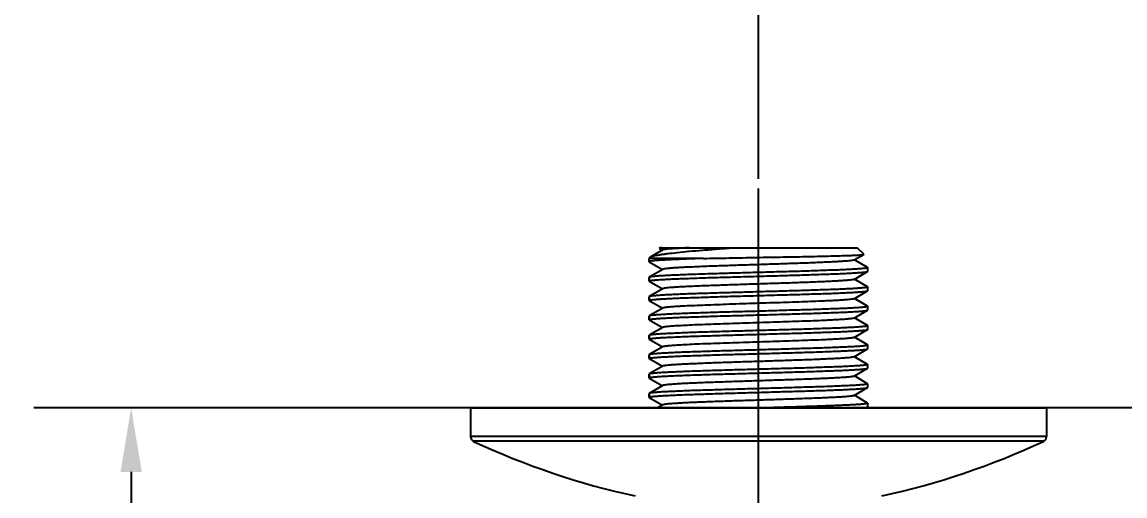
# Model space of a CAD drawing. Header units: millimetres. Extents: x -244938 to -244097, y -22577 to -21982.
# Drawn here: x -244859.7 to -244756.3, y -22228.3 to -22183.9 of the extents above; entities that cross this region are included whole.
import ezdxf

# ---------------------------------------------------------------- set-up
doc = ezdxf.new("R2010")
doc.units = ezdxf.units.MM
doc.layers.add('벽', color=2, linetype='Continuous')
doc.styles.get("Standard").update_dxf_attribs({"font": 'arial.ttf'})
doc.dimstyles.new('겸용-샤워욕조용1', dxfattribs={"dimscale": 0.6, "dimtxt": 10, "dimasz": 10, "dimexe": 1.5, "dimexo": 1.5, "dimgap": 1, "dimtad": 0, "dimtih": 1, "dimtoh": 1, "dimdec": 1, "dimdsep": 46, "dimtxsty": 'Standard', "dimcen": 2.5, "dimclrd": 5, "dimclre": 5, "dimclrt": 5, "dimadec": 1, "dimazin": 2, "dimtfac": 1, "dimtdec": 1, "dimtmove": 0, "dimatfit": 3, "dimfxl": 1.25, "dimarcsym": 0})

# ---------------------------------------------------------------- blocks, each defined once
blk = doc.blocks.new('*D18')
at = {"color": 5, "lineweight": -2, "transparency": 16777216}
for p, q in [((-244790.64, -22198.54), (-244790.64, -22166.95)), ((-244639.79, -22198.54), (-244639.79, -22166.95)), ((-244784.64, -22167.85), (-244731.59, -22167.85)), ((-244645.79, -22167.85), (-244698.84, -22167.85))]:
    blk.add_line(p, q, dxfattribs=at)
at = {"color": 5, "transparency": 16777216}
for points in [[(-244784.64, -22166.85), (-244784.64, -22168.85), (-244790.64, -22167.85)], [(-244645.79, -22166.85), (-244645.79, -22168.85), (-244639.79, -22167.85)]]:
    blk.add_solid(points, dxfattribs=at)
at = {"layer": 'Defpoints', "color": 0, "transparency": 16777216}
for p in [(-244639.79, -22167.85), (-244790.64, -22199.44), (-244639.79, -22199.44)]:
    blk.add_point(p, dxfattribs=at)
at = {"color": 5, "transparency": 16777216, "insert": (-244715.22, -22167.85), "char_height": 6, "attachment_point": 5}
blk.add_mtext('150~200', dxfattribs=at)
blk = doc.blocks.new('*D20')
at = {"color": 5, "lineweight": -2, "transparency": 16777216}
for p, q in [((-244818.54, -22220.01), (-244850.36, -22220.01)), ((-244849.46, -22226.01), (-244849.46, -22328.19)), ((-244849.46, -22437.71), (-244849.46, -22335.52)), ((-244715.69, -22443.71), (-244850.36, -22443.71))]:
    blk.add_line(p, q, dxfattribs=at)
at = {"color": 5, "transparency": 16777216}
for points in [[(-244850.46, -22226.01), (-244848.46, -22226.01), (-244849.46, -22220.01)], [(-244850.46, -22437.71), (-244848.46, -22437.71), (-244849.46, -22443.71)]]:
    blk.add_solid(points, dxfattribs=at)
at = {"layer": 'Defpoints', "color": 0, "transparency": 16777216}
for p in [(-244849.46, -22220.01), (-244817.64, -22220.01), (-244714.79, -22443.71)]:
    blk.add_point(p, dxfattribs=at)
at = {"color": 5, "transparency": 16777216, "insert": (-244849.46, -22331.86), "char_height": 6, "attachment_point": 5}
blk.add_mtext('223.7', dxfattribs=at)

msp = doc.modelspace()

# ---------------------------------------------------------------- linework, layer by layer
at = {"color": 1}
msp.add_line((-244790.64, -22279.27), (-244790.64, -22199.44), dxfattribs=at)
at = {"color": 7, "linetype": 'Continuous'}
for p, q in [((-244799.61, -22205.21), (-244800.74, -22205.87)), ((-244799.89, -22205.01), (-244799.94, -22205.05)), ((-244799.94, -22205.05), (-244799.93, -22205.06)), ((-244799.93, -22205.06), (-244799.64, -22205.23)), ((-244799.89, -22205.01), (-244781.39, -22205.01)), ((-244780.78, -22205.62), (-244781.39, -22205.01)), ((-244800.79, -22205.9), (-244800.89, -22206.01)), ((-244800.89, -22206.31), (-244800.89, -22206.01)), ((-244795.79, -22206.01), (-244800.89, -22206.01)), ((-244800.89, -22206.31), (-244800.88, -22206.32)), ((-244800.88, -22206.32), (-244799.64, -22207.04)), ((-244800.79, -22205.9), (-244800.74, -22205.87)), ((-244781.68, -22206.15), (-244780.78, -22205.63)), ((-244780.41, -22206.86), (-244781.65, -22206.14)), ((-244780.78, -22205.63), (-244780.78, -22205.62)), ((-244799.61, -22207.03), (-244800.88, -22207.76)), ((-244781.68, -22207.97), (-244780.41, -22207.23)), ((-244780.41, -22206.86), (-244780.39, -22206.87)), ((-244780.41, -22207.23), (-244780.39, -22207.22)), ((-244780.39, -22207.22), (-244780.39, -22206.87)), ((-244780.39, -22206.87), (-244780.39, -22206.87)), ((-244800.88, -22207.76), (-244800.89, -22207.78)), ((-244800.89, -22208.12), (-244800.89, -22207.78)), ((-244800.89, -22207.78), (-244800.89, -22208.12)), ((-244800.88, -22208.14), (-244800.89, -22208.12)), ((-244800.89, -22208.12), (-244800.89, -22208.12)), ((-244800.88, -22208.14), (-244799.64, -22208.86)), ((-244780.41, -22208.67), (-244781.65, -22207.95)), ((-244800.88, -22209.58), (-244800.89, -22209.59)), ((-244800.89, -22209.94), (-244800.89, -22209.59)), ((-244800.89, -22209.59), (-244800.89, -22209.94)), ((-244799.61, -22208.84), (-244800.88, -22209.58)), ((-244781.68, -22209.78), (-244780.41, -22209.04)), ((-244780.41, -22208.67), (-244780.39, -22208.68)), ((-244780.41, -22209.04), (-244780.39, -22209.03)), ((-244780.39, -22209.03), (-244780.39, -22208.68)), ((-244780.39, -22208.68), (-244780.39, -22208.69)), ((-244800.89, -22209.94), (-244800.89, -22209.93)), ((-244800.88, -22209.95), (-244800.89, -22209.94)), ((-244800.88, -22209.95), (-244799.64, -22210.67)), ((-244799.61, -22210.65), (-244800.88, -22211.39)), ((-244780.41, -22210.48), (-244781.65, -22209.76)), ((-244780.41, -22210.48), (-244780.39, -22210.5)), ((-244780.39, -22210.84), (-244780.39, -22210.5)), ((-244780.39, -22210.5), (-244780.39, -22210.5)), ((-244800.88, -22211.39), (-244800.89, -22211.4)), ((-244800.89, -22211.75), (-244800.89, -22211.4)), ((-244800.89, -22211.4), (-244800.89, -22211.75)), ((-244800.88, -22211.76), (-244800.89, -22211.75)), ((-244800.89, -22211.75), (-244800.89, -22211.75)), ((-244800.88, -22211.76), (-244799.64, -22212.48)), ((-244781.68, -22211.59), (-244780.41, -22210.86)), ((-244780.41, -22212.3), (-244781.65, -22211.58)), ((-244780.41, -22210.86), (-244780.39, -22210.84)), ((-244799.61, -22212.47), (-244800.88, -22213.2)), ((-244781.68, -22213.41), (-244780.41, -22212.67)), ((-244780.41, -22212.3), (-244780.39, -22212.31)), ((-244780.41, -22212.67), (-244780.39, -22212.66)), ((-244780.39, -22212.66), (-244780.39, -22212.31)), ((-244780.39, -22212.31), (-244780.39, -22212.31)), ((-244800.88, -22213.2), (-244800.89, -22213.22)), ((-244800.89, -22213.56), (-244800.89, -22213.22)), ((-244800.89, -22213.22), (-244800.89, -22213.56)), ((-244800.88, -22213.58), (-244800.89, -22213.56)), ((-244800.89, -22213.56), (-244800.89, -22213.56)), ((-244800.88, -22213.58), (-244799.64, -22214.3)), ((-244780.41, -22214.11), (-244781.65, -22213.39)), ((-244799.61, -22214.28), (-244800.88, -22215.02)), ((-244781.68, -22215.22), (-244780.41, -22214.49)), ((-244780.41, -22214.11), (-244780.39, -22214.13)), ((-244780.41, -22214.49), (-244780.39, -22214.47)), ((-244780.39, -22214.47), (-244780.39, -22214.13)), ((-244780.39, -22214.13), (-244780.39, -22214.13)), ((-244800.88, -22215.02), (-244800.89, -22215.03)), ((-244800.89, -22215.38), (-244800.89, -22215.03)), ((-244800.89, -22215.03), (-244800.89, -22215.38)), ((-244800.88, -22215.39), (-244800.89, -22215.38)), ((-244800.89, -22215.38), (-244800.89, -22215.38)), ((-244800.88, -22215.39), (-244799.64, -22216.11)), ((-244780.41, -22215.93), (-244781.65, -22215.21)), ((-244800.88, -22216.83), (-244800.89, -22216.85)), ((-244800.89, -22217.19), (-244800.89, -22216.85)), ((-244800.89, -22216.85), (-244800.89, -22217.19)), ((-244799.61, -22216.1), (-244800.88, -22216.83)), ((-244781.68, -22217.04), (-244780.41, -22216.3)), ((-244780.41, -22215.93), (-244780.39, -22215.94)), ((-244780.41, -22216.3), (-244780.39, -22216.29)), ((-244780.39, -22216.29), (-244780.39, -22215.94)), ((-244780.39, -22215.94), (-244780.39, -22215.94)), ((-244800.88, -22217.21), (-244800.89, -22217.19)), ((-244800.89, -22217.19), (-244800.89, -22217.19)), ((-244800.88, -22217.21), (-244799.64, -22217.93)), ((-244799.61, -22217.91), (-244800.88, -22218.65)), ((-244780.41, -22217.74), (-244781.65, -22217.02)), ((-244780.41, -22217.74), (-244780.39, -22217.75)), ((-244780.39, -22218.1), (-244780.39, -22217.75)), ((-244780.39, -22217.75), (-244780.39, -22217.76)), ((-244800.88, -22218.65), (-244800.89, -22218.66)), ((-244800.89, -22219.01), (-244800.89, -22218.66)), ((-244800.89, -22218.66), (-244800.89, -22219.01)), ((-244800.89, -22219.01), (-244800.89, -22219)), ((-244800.88, -22219.02), (-244800.89, -22219.01)), ((-244781.68, -22218.85), (-244780.41, -22218.11)), ((-244780.41, -22219.55), (-244781.65, -22218.83)), ((-244780.41, -22218.11), (-244780.39, -22218.1)), ((-244817.64, -22220.01), (-244817.64, -22222.69)), ((-244817.64, -22220.01), (-244817.64, -22222.69)), ((-244817.64, -22220.01), (-244763.64, -22220.01)), ((-244800.88, -22219.02), (-244799.64, -22219.74)), ((-244799.61, -22219.72), (-244800.1, -22220.01)), ((-244780.54, -22220.01), (-244780.41, -22219.93)), ((-244780.41, -22219.55), (-244780.39, -22219.57)), ((-244780.41, -22219.93), (-244780.39, -22219.91)), ((-244780.39, -22219.91), (-244780.39, -22219.57)), ((-244780.39, -22219.57), (-244780.39, -22219.57)), ((-244763.64, -22220.01), (-244763.64, -22222.69)), ((-244763.64, -22220.01), (-244763.64, -22222.69)), ((-244763.64, -22222.69), (-244817.64, -22222.69)), ((-244763.93, -22223.14), (-244817.36, -22223.14))]:
    msp.add_line(p, q, dxfattribs=at)
for centre, radius, start, end in [((-244817.14, -22222.69), 0.5, 180, 244.9417), ((-244787.03, -22158.28), 71.6, 244.9417, 257.7627), ((-244787.03, -22158.28), 71.6, 244.9417, 257.7627), ((-244794.26, -22158.28), 71.6, 282.2373, 295.0583), ((-244794.26, -22158.28), 71.6, 282.2373, 295.0583), ((-244764.14, -22222.69), 0.5, 295.0583, 0)]:
    msp.add_arc(centre, radius, start, end, dxfattribs=at)
for points, knots in [([(-244800.74, -22205.87), (-244800.7, -22205.85), (-244800.61, -22205.81), (-244800.43, -22205.76), (-244800.2, -22205.71), (-244799.91, -22205.66), (-244799.57, -22205.6), (-244799.02, -22205.53), (-244798.21, -22205.44), (-244797.11, -22205.33), (-244795.85, -22205.22), (-244794.48, -22205.12), (-244793.53, -22205.04), (-244793.04, -22205.01)], [0, 0, 0, 0, 0.016562, 0.04005, 0.070572, 0.108073, 0.152421, 0.203409, 0.324246, 0.467967, 0.631241, 0.810097, 1, 1, 1, 1]), ([(-244799.66, -22205.01), (-244799.7, -22205.01), (-244799.76, -22205.02), (-244799.84, -22205.02), (-244799.88, -22205.03), (-244799.91, -22205.04), (-244799.92, -22205.04), (-244799.93, -22205.05), (-244799.94, -22205.05)], [0, 0, 0, 0, 0.403647, 0.704709, 0.816606, 0.902765, 0.963479, 1, 1, 1, 1]), ([(-244797.11, -22205.01), (-244797.28, -22205.02), (-244797.62, -22205.03), (-244798.09, -22205.06), (-244798.5, -22205.08), (-244798.85, -22205.11), (-244799.14, -22205.13), (-244799.33, -22205.15), (-244799.46, -22205.17), (-244799.52, -22205.18), (-244799.57, -22205.2), (-244799.6, -22205.21), (-244799.61, -22205.21)], [0, 0, 0, 0, 0.21025, 0.39871, 0.563649, 0.703842, 0.818243, 0.906015, 0.939714, 0.96658, 0.986632, 1, 1, 1, 1]), ([(-244795.79, -22206.01), (-244796.16, -22206.02), (-244796.86, -22206.04), (-244797.86, -22206.08), (-244798.62, -22206.11), (-244799.16, -22206.14), (-244799.51, -22206.16), (-244799.83, -22206.18), (-244800.1, -22206.19), (-244800.34, -22206.21), (-244800.53, -22206.23), (-244800.68, -22206.25), (-244800.79, -22206.27), (-244800.86, -22206.28), (-244800.89, -22206.3), (-244800.89, -22206.31), (-244800.89, -22206.31)], [0, 0, 0, 0, 0.216872, 0.413019, 0.584998, 0.661026, 0.729967, 0.791522, 0.845446, 0.891503, 0.929518, 0.959344, 0.980888, 0.994185, 0.997875, 1, 1, 1, 1]), ([(-244781.68, -22206.15), (-244781.69, -22206.16), (-244781.72, -22206.17), (-244781.77, -22206.18), (-244781.85, -22206.19), (-244781.98, -22206.21), (-244782.2, -22206.24), (-244782.52, -22206.26), (-244782.92, -22206.29), (-244783.38, -22206.32), (-244783.9, -22206.34), (-244784.49, -22206.37), (-244785.13, -22206.4), (-244786.08, -22206.44), (-244787.36, -22206.48), (-244788.97, -22206.54), (-244790.64, -22206.59), (-244792.31, -22206.64), (-244793.92, -22206.7), (-244795.2, -22206.74), (-244796.15, -22206.78), (-244796.8, -22206.81), (-244797.38, -22206.83), (-244797.91, -22206.86), (-244798.37, -22206.89), (-244798.76, -22206.91), (-244799.08, -22206.94), (-244799.3, -22206.96), (-244799.44, -22206.98), (-244799.52, -22207), (-244799.57, -22207.01), (-244799.6, -22207.02), (-244799.61, -22207.03)], [0, 0, 0, 0, 0.002023, 0.005107, 0.009275, 0.014527, 0.028249, 0.046177, 0.068154, 0.093991, 0.123458, 0.156292, 0.192202, 0.230865, 0.315051, 0.405844, 0.5, 0.594156, 0.684949, 0.769135, 0.807798, 0.843708, 0.876542, 0.90601, 0.931845, 0.953824, 0.97175, 0.985473, 0.990724, 0.994892, 0.997977, 1, 1, 1, 1]), ([(-244795.79, -22206.01), (-244794.99, -22205.99), (-244793.35, -22205.96), (-244791.28, -22205.92), (-244789.58, -22205.89), (-244788.33, -22205.87), (-244787.11, -22205.85), (-244785.95, -22205.82), (-244784.88, -22205.8), (-244783.9, -22205.78), (-244783.03, -22205.75), (-244782.39, -22205.73), (-244781.94, -22205.72), (-244781.66, -22205.7), (-244781.41, -22205.69), (-244781.21, -22205.68), (-244781.04, -22205.67), (-244780.93, -22205.66), (-244780.86, -22205.65), (-244780.83, -22205.65), (-244780.8, -22205.64), (-244780.79, -22205.64), (-244780.78, -22205.63)], [0, 0, 0, 0, 0.158672, 0.328226, 0.413743, 0.497918, 0.579388, 0.656825, 0.72896, 0.794598, 0.852642, 0.902115, 0.923371, 0.942181, 0.958464, 0.972151, 0.983181, 0.991513, 0.994655, 0.997113, 0.99889, 1, 1, 1, 1]), ([(-244800.89, -22208.12), (-244800.89, -22208.12), (-244800.89, -22208.11), (-244800.87, -22208.1), (-244800.83, -22208.09), (-244800.77, -22208.08), (-244800.68, -22208.06), (-244800.57, -22208.05), (-244800.44, -22208.04), (-244800.28, -22208.02), (-244800.03, -22208), (-244799.66, -22207.98), (-244799.16, -22207.95), (-244798.57, -22207.92), (-244797.92, -22207.9), (-244797.19, -22207.87), (-244796.4, -22207.84), (-244795.57, -22207.81), (-244794.36, -22207.78), (-244792.79, -22207.73), (-244790.85, -22207.68), (-244788.91, -22207.62), (-244787.03, -22207.57), (-244785.54, -22207.52), (-244784.42, -22207.48), (-244783.67, -22207.45), (-244782.99, -22207.43), (-244782.37, -22207.4), (-244781.83, -22207.37), (-244781.37, -22207.34), (-244781.05, -22207.32), (-244780.83, -22207.3), (-244780.7, -22207.29), (-244780.59, -22207.27), (-244780.51, -22207.26), (-244780.45, -22207.25), (-244780.42, -22207.24), (-244780.41, -22207.23)], [0, 0, 0, 0, 0.000415, 0.001043, 0.003085, 0.006238, 0.01052, 0.015927, 0.02245, 0.030078, 0.038795, 0.05941, 0.084113, 0.112673, 0.14483, 0.180285, 0.21871, 0.259748, 0.303018, 0.394635, 0.490173, 0.58609, 0.678832, 0.764968, 0.804549, 0.84131, 0.874907, 0.905032, 0.931404, 0.953782, 0.971963, 0.979427, 0.985784, 0.991023, 0.995135, 0.99812, 1, 1, 1, 1]), ([(-244780.39, -22206.87), (-244780.39, -22206.87), (-244780.4, -22206.88), (-244780.42, -22206.89), (-244780.46, -22206.9), (-244780.52, -22206.92), (-244780.61, -22206.93), (-244780.72, -22206.94), (-244780.85, -22206.96), (-244781.01, -22206.97), (-244781.26, -22206.99), (-244781.63, -22207.01), (-244782.13, -22207.04), (-244782.72, -22207.07), (-244783.37, -22207.1), (-244784.1, -22207.12), (-244784.88, -22207.15), (-244785.72, -22207.18), (-244786.93, -22207.22), (-244788.5, -22207.26), (-244790.44, -22207.32), (-244792.38, -22207.37), (-244794.26, -22207.43), (-244795.75, -22207.47), (-244796.86, -22207.51), (-244797.61, -22207.54), (-244798.3, -22207.57), (-244798.92, -22207.59), (-244799.46, -22207.62), (-244799.91, -22207.65), (-244800.24, -22207.67), (-244800.46, -22207.69), (-244800.59, -22207.71), (-244800.7, -22207.72), (-244800.78, -22207.73), (-244800.84, -22207.75), (-244800.87, -22207.76), (-244800.88, -22207.76)], [0, 0, 0, 0, 0.000415, 0.001043, 0.003085, 0.006238, 0.01052, 0.015927, 0.02245, 0.030078, 0.038795, 0.05941, 0.084113, 0.112673, 0.14483, 0.180285, 0.21871, 0.259748, 0.303018, 0.394635, 0.490173, 0.58609, 0.678832, 0.764968, 0.804549, 0.84131, 0.874907, 0.905032, 0.931404, 0.953782, 0.971963, 0.979427, 0.985784, 0.991023, 0.995135, 0.99812, 1, 1, 1, 1]), ([(-244781.68, -22207.97), (-244781.69, -22207.97), (-244781.72, -22207.98), (-244781.77, -22207.99), (-244781.85, -22208.01), (-244781.98, -22208.03), (-244782.2, -22208.05), (-244782.52, -22208.08), (-244782.92, -22208.1), (-244783.38, -22208.13), (-244783.9, -22208.16), (-244784.49, -22208.19), (-244785.13, -22208.21), (-244786.08, -22208.25), (-244787.36, -22208.3), (-244788.97, -22208.35), (-244790.64, -22208.4), (-244792.31, -22208.46), (-244793.92, -22208.51), (-244795.2, -22208.56), (-244796.15, -22208.59), (-244796.8, -22208.62), (-244797.38, -22208.65), (-244797.91, -22208.67), (-244798.37, -22208.7), (-244798.76, -22208.73), (-244799.08, -22208.75), (-244799.3, -22208.78), (-244799.44, -22208.8), (-244799.52, -22208.81), (-244799.57, -22208.82), (-244799.6, -22208.83), (-244799.61, -22208.84)], [0, 0, 0, 0, 0.002023, 0.005107, 0.009275, 0.014527, 0.028249, 0.046176, 0.068154, 0.093991, 0.123458, 0.156292, 0.192202, 0.230865, 0.315051, 0.405844, 0.5, 0.594156, 0.684948, 0.769134, 0.807798, 0.843707, 0.876542, 0.906009, 0.931845, 0.953824, 0.971749, 0.985473, 0.990724, 0.994891, 0.997976, 1, 1, 1, 1]), ([(-244800.89, -22209.93), (-244800.89, -22209.93), (-244800.89, -22209.93), (-244800.87, -22209.92), (-244800.83, -22209.9), (-244800.77, -22209.89), (-244800.68, -22209.88), (-244800.57, -22209.86), (-244800.44, -22209.85), (-244800.28, -22209.84), (-244800.03, -22209.82), (-244799.66, -22209.79), (-244799.16, -22209.77), (-244798.57, -22209.74), (-244797.92, -22209.71), (-244797.19, -22209.68), (-244796.4, -22209.66), (-244795.57, -22209.63), (-244794.36, -22209.59), (-244792.79, -22209.54), (-244790.85, -22209.49), (-244788.91, -22209.43), (-244787.03, -22209.38), (-244785.54, -22209.33), (-244784.42, -22209.3), (-244783.67, -22209.27), (-244782.99, -22209.24), (-244782.37, -22209.21), (-244781.83, -22209.19), (-244781.37, -22209.16), (-244781.05, -22209.13), (-244780.83, -22209.11), (-244780.7, -22209.1), (-244780.59, -22209.09), (-244780.51, -22209.07), (-244780.45, -22209.06), (-244780.42, -22209.05), (-244780.41, -22209.04)], [0, 0, 0, 0, 0.000415, 0.001043, 0.003085, 0.006238, 0.01052, 0.015927, 0.02245, 0.030078, 0.038795, 0.059411, 0.084114, 0.112674, 0.144831, 0.180286, 0.21871, 0.259747, 0.303017, 0.394634, 0.490171, 0.586086, 0.678827, 0.764964, 0.804546, 0.841307, 0.874905, 0.905029, 0.931402, 0.953781, 0.971963, 0.979426, 0.985783, 0.991023, 0.995135, 0.99812, 1, 1, 1, 1]), ([(-244780.39, -22208.69), (-244780.39, -22208.69), (-244780.4, -22208.69), (-244780.42, -22208.7), (-244780.46, -22208.72), (-244780.52, -22208.73), (-244780.61, -22208.74), (-244780.72, -22208.76), (-244780.85, -22208.77), (-244781.01, -22208.78), (-244781.26, -22208.8), (-244781.63, -22208.83), (-244782.13, -22208.85), (-244782.72, -22208.88), (-244783.37, -22208.91), (-244784.1, -22208.94), (-244784.88, -22208.96), (-244785.72, -22208.99), (-244786.93, -22209.03), (-244788.5, -22209.08), (-244790.44, -22209.13), (-244792.38, -22209.19), (-244794.26, -22209.24), (-244795.75, -22209.29), (-244796.86, -22209.32), (-244797.61, -22209.35), (-244798.3, -22209.38), (-244798.92, -22209.41), (-244799.46, -22209.43), (-244799.91, -22209.46), (-244800.24, -22209.49), (-244800.46, -22209.51), (-244800.59, -22209.52), (-244800.7, -22209.53), (-244800.78, -22209.55), (-244800.84, -22209.56), (-244800.87, -22209.57), (-244800.88, -22209.58)], [0, 0, 0, 0, 0.000415, 0.001043, 0.003085, 0.006238, 0.01052, 0.015927, 0.02245, 0.030078, 0.038795, 0.05941, 0.084113, 0.112673, 0.14483, 0.180286, 0.218711, 0.259751, 0.303022, 0.394639, 0.490178, 0.586095, 0.678836, 0.76497, 0.804551, 0.841311, 0.874908, 0.905032, 0.931404, 0.953783, 0.971964, 0.979427, 0.985784, 0.991023, 0.995135, 0.99812, 1, 1, 1, 1]), ([(-244780.39, -22210.5), (-244780.39, -22210.5), (-244780.4, -22210.51), (-244780.42, -22210.52), (-244780.46, -22210.53), (-244780.52, -22210.54), (-244780.61, -22210.56), (-244780.72, -22210.57), (-244780.85, -22210.58), (-244781.01, -22210.6), (-244781.26, -22210.62), (-244781.63, -22210.64), (-244782.13, -22210.67), (-244782.72, -22210.7), (-244783.37, -22210.72), (-244784.1, -22210.75), (-244784.88, -22210.78), (-244785.72, -22210.81), (-244786.93, -22210.84), (-244788.5, -22210.89), (-244790.44, -22210.95), (-244792.38, -22211), (-244794.26, -22211.05), (-244795.75, -22211.1), (-244796.86, -22211.14), (-244797.61, -22211.17), (-244798.3, -22211.19), (-244798.92, -22211.22), (-244799.46, -22211.25), (-244799.91, -22211.28), (-244800.24, -22211.3), (-244800.46, -22211.32), (-244800.59, -22211.33), (-244800.7, -22211.35), (-244800.78, -22211.36), (-244800.84, -22211.37), (-244800.87, -22211.38), (-244800.88, -22211.39)], [0, 0, 0, 0, 0.000415, 0.001043, 0.003085, 0.006238, 0.010519, 0.015927, 0.02245, 0.030078, 0.038795, 0.059412, 0.084114, 0.112675, 0.144832, 0.180288, 0.218714, 0.259754, 0.303026, 0.394644, 0.49018, 0.586096, 0.678837, 0.764971, 0.804551, 0.841311, 0.874907, 0.905031, 0.931404, 0.953782, 0.971964, 0.979427, 0.985784, 0.991023, 0.995135, 0.99812, 1, 1, 1, 1]), ([(-244781.68, -22209.78), (-244781.69, -22209.79), (-244781.72, -22209.8), (-244781.77, -22209.81), (-244781.85, -22209.82), (-244781.98, -22209.84), (-244782.2, -22209.87), (-244782.52, -22209.89), (-244782.92, -22209.92), (-244783.38, -22209.95), (-244783.9, -22209.97), (-244784.97, -22210.02), (-244786.66, -22210.09), (-244789, -22210.16), (-244791.07, -22210.23), (-244792.74, -22210.28), (-244793.94, -22210.33), (-244795.08, -22210.37), (-244796.13, -22210.41), (-244797.07, -22210.45), (-244797.78, -22210.48), (-244798.27, -22210.51), (-244798.59, -22210.53), (-244798.86, -22210.55), (-244799.1, -22210.57), (-244799.29, -22210.59), (-244799.43, -22210.61), (-244799.53, -22210.63), (-244799.58, -22210.64), (-244799.6, -22210.65), (-244799.61, -22210.65)], [0, 0, 0, 0, 0.002024, 0.005109, 0.009276, 0.014527, 0.028251, 0.046177, 0.068155, 0.093992, 0.123458, 0.156293, 0.271937, 0.405843, 0.547289, 0.617299, 0.684948, 0.748877, 0.807798, 0.860527, 0.906008, 0.925739, 0.943329, 0.95869, 0.97175, 0.982442, 0.990724, 0.996567, 0.998579, 1, 1, 1, 1]), ([(-244800.89, -22211.75), (-244800.89, -22211.75), (-244800.89, -22211.74), (-244800.87, -22211.73), (-244800.83, -22211.72), (-244800.77, -22211.7), (-244800.68, -22211.69), (-244800.57, -22211.68), (-244800.44, -22211.66), (-244800.28, -22211.65), (-244800.03, -22211.63), (-244799.66, -22211.61), (-244799.16, -22211.58), (-244798.57, -22211.55), (-244797.92, -22211.52), (-244797.19, -22211.5), (-244796.4, -22211.47), (-244795.57, -22211.44), (-244794.36, -22211.4), (-244792.79, -22211.36), (-244790.85, -22211.3), (-244788.91, -22211.25), (-244787.03, -22211.19), (-244785.54, -22211.15), (-244784.42, -22211.11), (-244783.67, -22211.08), (-244782.99, -22211.05), (-244782.37, -22211.03), (-244781.83, -22211), (-244781.37, -22210.97), (-244781.05, -22210.95), (-244780.83, -22210.93), (-244780.7, -22210.91), (-244780.59, -22210.9), (-244780.51, -22210.89), (-244780.45, -22210.87), (-244780.42, -22210.86), (-244780.41, -22210.86)], [0, 0, 0, 0, 0.000415, 0.001043, 0.003085, 0.006238, 0.01052, 0.015927, 0.022451, 0.030079, 0.038796, 0.059412, 0.084116, 0.112676, 0.144833, 0.180287, 0.218711, 0.259749, 0.303019, 0.394637, 0.490172, 0.586085, 0.678826, 0.764963, 0.804544, 0.841305, 0.874903, 0.905027, 0.931401, 0.95378, 0.971962, 0.979426, 0.985783, 0.991023, 0.995135, 0.99812, 1, 1, 1, 1]), ([(-244781.68, -22211.59), (-244781.69, -22211.6), (-244781.72, -22211.61), (-244781.77, -22211.62), (-244781.85, -22211.64), (-244781.98, -22211.66), (-244782.2, -22211.68), (-244782.52, -22211.71), (-244782.92, -22211.73), (-244783.38, -22211.76), (-244783.9, -22211.79), (-244784.97, -22211.84), (-244786.66, -22211.9), (-244789, -22211.98), (-244791.07, -22212.04), (-244792.74, -22212.1), (-244793.94, -22212.14), (-244795.08, -22212.18), (-244796.13, -22212.22), (-244797.07, -22212.26), (-244797.78, -22212.3), (-244798.27, -22212.32), (-244798.59, -22212.34), (-244798.86, -22212.36), (-244799.1, -22212.38), (-244799.29, -22212.4), (-244799.43, -22212.42), (-244799.53, -22212.44), (-244799.58, -22212.46), (-244799.6, -22212.46), (-244799.61, -22212.47)], [0, 0, 0, 0, 0.002023, 0.005108, 0.009276, 0.014527, 0.02825, 0.046176, 0.068154, 0.09399, 0.123458, 0.156292, 0.271937, 0.405843, 0.547289, 0.617299, 0.684948, 0.748876, 0.807797, 0.860528, 0.906008, 0.925738, 0.943329, 0.958691, 0.971749, 0.982443, 0.990723, 0.996568, 0.998579, 1, 1, 1, 1]), ([(-244800.89, -22213.56), (-244800.89, -22213.56), (-244800.89, -22213.55), (-244800.87, -22213.54), (-244800.83, -22213.53), (-244800.77, -22213.52), (-244800.68, -22213.51), (-244800.57, -22213.49), (-244800.44, -22213.48), (-244800.28, -22213.46), (-244800.03, -22213.44), (-244799.66, -22213.42), (-244799.16, -22213.39), (-244798.57, -22213.37), (-244797.92, -22213.34), (-244797.19, -22213.31), (-244796.4, -22213.28), (-244795.57, -22213.26), (-244794.36, -22213.22), (-244792.79, -22213.17), (-244790.85, -22213.12), (-244788.91, -22213.06), (-244787.03, -22213.01), (-244785.54, -22212.96), (-244784.42, -22212.92), (-244783.67, -22212.9), (-244782.99, -22212.87), (-244782.37, -22212.84), (-244781.83, -22212.81), (-244781.37, -22212.79), (-244781.05, -22212.76), (-244780.83, -22212.74), (-244780.7, -22212.73), (-244780.59, -22212.72), (-244780.51, -22212.7), (-244780.45, -22212.69), (-244780.42, -22212.68), (-244780.41, -22212.67)], [0, 0, 0, 0, 0.000415, 0.001043, 0.003085, 0.006238, 0.010519, 0.015927, 0.02245, 0.030078, 0.038796, 0.059412, 0.084116, 0.112676, 0.144833, 0.180288, 0.218713, 0.259752, 0.303023, 0.39464, 0.490175, 0.586088, 0.678829, 0.764965, 0.804546, 0.841306, 0.874902, 0.905027, 0.9314, 0.953779, 0.971962, 0.979426, 0.985783, 0.991023, 0.995135, 0.99812, 1, 1, 1, 1]), ([(-244780.39, -22212.31), (-244780.39, -22212.32), (-244780.4, -22212.32), (-244780.42, -22212.33), (-244780.46, -22212.34), (-244780.52, -22212.36), (-244780.61, -22212.37), (-244780.72, -22212.38), (-244780.85, -22212.4), (-244781.01, -22212.41), (-244781.26, -22212.43), (-244781.63, -22212.46), (-244782.13, -22212.48), (-244782.72, -22212.51), (-244783.37, -22212.54), (-244784.1, -22212.57), (-244784.88, -22212.59), (-244785.72, -22212.62), (-244786.93, -22212.66), (-244788.5, -22212.7), (-244790.44, -22212.76), (-244792.38, -22212.81), (-244794.26, -22212.87), (-244795.75, -22212.91), (-244796.86, -22212.95), (-244797.61, -22212.98), (-244798.3, -22213.01), (-244798.92, -22213.04), (-244799.46, -22213.06), (-244799.91, -22213.09), (-244800.24, -22213.11), (-244800.46, -22213.13), (-244800.59, -22213.15), (-244800.7, -22213.16), (-244800.78, -22213.17), (-244800.84, -22213.19), (-244800.87, -22213.2), (-244800.88, -22213.2)], [0, 0, 0, 0, 0.000415, 0.001043, 0.003085, 0.006238, 0.010519, 0.015927, 0.02245, 0.030078, 0.038796, 0.059413, 0.084116, 0.112677, 0.144834, 0.18029, 0.218715, 0.259755, 0.303027, 0.394644, 0.490179, 0.586093, 0.678834, 0.764969, 0.804549, 0.841309, 0.874905, 0.905029, 0.931402, 0.953781, 0.971963, 0.979427, 0.985784, 0.991023, 0.995135, 0.99812, 1, 1, 1, 1]), ([(-244781.68, -22213.41), (-244781.69, -22213.41), (-244781.72, -22213.42), (-244781.77, -22213.44), (-244781.85, -22213.45), (-244781.98, -22213.47), (-244782.2, -22213.49), (-244782.52, -22213.52), (-244782.92, -22213.55), (-244783.38, -22213.57), (-244783.9, -22213.6), (-244784.97, -22213.65), (-244786.66, -22213.71), (-244789, -22213.79), (-244791.07, -22213.86), (-244792.74, -22213.91), (-244793.94, -22213.95), (-244795.08, -22213.99), (-244796.13, -22214.03), (-244797.07, -22214.07), (-244797.78, -22214.11), (-244798.27, -22214.14), (-244798.59, -22214.16), (-244798.86, -22214.18), (-244799.1, -22214.2), (-244799.29, -22214.22), (-244799.43, -22214.24), (-244799.53, -22214.26), (-244799.58, -22214.27), (-244799.6, -22214.28), (-244799.61, -22214.28)], [0, 0, 0, 0, 0.002024, 0.005108, 0.009275, 0.014527, 0.02825, 0.046177, 0.068154, 0.093991, 0.123457, 0.156292, 0.271937, 0.405843, 0.547289, 0.617298, 0.684948, 0.748876, 0.807797, 0.860527, 0.906007, 0.925739, 0.943328, 0.95869, 0.971749, 0.982442, 0.990724, 0.996566, 0.998578, 1, 1, 1, 1]), ([(-244800.89, -22215.38), (-244800.89, -22215.37), (-244800.89, -22215.37), (-244800.87, -22215.36), (-244800.83, -22215.35), (-244800.77, -22215.33), (-244800.68, -22215.32), (-244800.57, -22215.31), (-244800.44, -22215.29), (-244800.28, -22215.28), (-244800.03, -22215.26), (-244799.66, -22215.23), (-244799.16, -22215.21), (-244798.57, -22215.18), (-244797.92, -22215.15), (-244797.19, -22215.12), (-244796.4, -22215.1), (-244795.57, -22215.07), (-244794.36, -22215.03), (-244792.79, -22214.99), (-244790.85, -22214.93), (-244788.91, -22214.88), (-244787.03, -22214.82), (-244785.54, -22214.78), (-244784.42, -22214.74), (-244783.67, -22214.71), (-244782.99, -22214.68), (-244782.37, -22214.65), (-244781.83, -22214.63), (-244781.37, -22214.6), (-244781.05, -22214.58), (-244780.83, -22214.56), (-244780.7, -22214.54), (-244780.59, -22214.53), (-244780.51, -22214.52), (-244780.45, -22214.5), (-244780.42, -22214.49), (-244780.41, -22214.49)], [0, 0, 0, 0, 0.000415, 0.001043, 0.003085, 0.006238, 0.010519, 0.015927, 0.02245, 0.030078, 0.038796, 0.059413, 0.084116, 0.112677, 0.144834, 0.180289, 0.218715, 0.259755, 0.303026, 0.394644, 0.490179, 0.586093, 0.678834, 0.764969, 0.804549, 0.841308, 0.874905, 0.905029, 0.931402, 0.953781, 0.971963, 0.979427, 0.985784, 0.991023, 0.995135, 0.99812, 1, 1, 1, 1]), ([(-244780.39, -22214.13), (-244780.39, -22214.13), (-244780.4, -22214.14), (-244780.42, -22214.15), (-244780.46, -22214.16), (-244780.52, -22214.17), (-244780.61, -22214.18), (-244780.72, -22214.2), (-244780.85, -22214.21), (-244781.01, -22214.23), (-244781.26, -22214.25), (-244781.63, -22214.27), (-244782.13, -22214.3), (-244782.72, -22214.32), (-244783.37, -22214.35), (-244784.1, -22214.38), (-244784.88, -22214.41), (-244785.72, -22214.43), (-244786.93, -22214.47), (-244788.5, -22214.52), (-244790.44, -22214.57), (-244792.38, -22214.63), (-244794.26, -22214.68), (-244795.75, -22214.73), (-244796.86, -22214.77), (-244797.61, -22214.79), (-244798.3, -22214.82), (-244798.92, -22214.85), (-244799.46, -22214.88), (-244799.91, -22214.9), (-244800.24, -22214.93), (-244800.46, -22214.95), (-244800.59, -22214.96), (-244800.7, -22214.97), (-244800.78, -22214.99), (-244800.84, -22215), (-244800.87, -22215.01), (-244800.88, -22215.02)], [0, 0, 0, 0, 0.000415, 0.001043, 0.003085, 0.006238, 0.010519, 0.015927, 0.02245, 0.030078, 0.038796, 0.059412, 0.084116, 0.112676, 0.144833, 0.180288, 0.218712, 0.259751, 0.303022, 0.39464, 0.490174, 0.586088, 0.678829, 0.764965, 0.804546, 0.841306, 0.874902, 0.905027, 0.9314, 0.953779, 0.971962, 0.979426, 0.985783, 0.991023, 0.995135, 0.99812, 1, 1, 1, 1]), ([(-244781.68, -22215.22), (-244781.69, -22215.23), (-244781.72, -22215.24), (-244781.77, -22215.25), (-244781.85, -22215.26), (-244781.98, -22215.28), (-244782.2, -22215.31), (-244782.52, -22215.33), (-244782.92, -22215.36), (-244783.38, -22215.39), (-244783.9, -22215.41), (-244784.49, -22215.44), (-244785.13, -22215.47), (-244786.08, -22215.51), (-244787.36, -22215.55), (-244788.97, -22215.61), (-244790.64, -22215.66), (-244792.31, -22215.71), (-244793.92, -22215.77), (-244795.2, -22215.81), (-244796.15, -22215.85), (-244796.8, -22215.88), (-244797.38, -22215.9), (-244797.91, -22215.93), (-244798.37, -22215.96), (-244798.76, -22215.98), (-244799.08, -22216.01), (-244799.3, -22216.03), (-244799.44, -22216.05), (-244799.52, -22216.07), (-244799.57, -22216.08), (-244799.6, -22216.09), (-244799.61, -22216.1)], [0, 0, 0, 0, 0.002023, 0.005109, 0.009276, 0.014527, 0.028251, 0.046176, 0.068155, 0.093991, 0.123458, 0.156292, 0.192202, 0.230866, 0.315052, 0.405844, 0.5, 0.594157, 0.684949, 0.769135, 0.807798, 0.843709, 0.876542, 0.90601, 0.931846, 0.953824, 0.97175, 0.985473, 0.990724, 0.994893, 0.997977, 1, 1, 1, 1]), ([(-244800.89, -22217.19), (-244800.89, -22217.19), (-244800.89, -22217.18), (-244800.87, -22217.17), (-244800.83, -22217.16), (-244800.77, -22217.15), (-244800.68, -22217.13), (-244800.57, -22217.12), (-244800.44, -22217.11), (-244800.28, -22217.09), (-244800.03, -22217.07), (-244799.66, -22217.05), (-244799.16, -22217.02), (-244798.57, -22216.99), (-244797.92, -22216.97), (-244797.19, -22216.94), (-244796.4, -22216.91), (-244795.57, -22216.88), (-244794.36, -22216.85), (-244792.79, -22216.8), (-244790.85, -22216.75), (-244788.91, -22216.69), (-244787.03, -22216.64), (-244785.54, -22216.59), (-244784.42, -22216.55), (-244783.67, -22216.52), (-244782.99, -22216.5), (-244782.37, -22216.47), (-244781.83, -22216.44), (-244781.37, -22216.41), (-244781.05, -22216.39), (-244780.83, -22216.37), (-244780.7, -22216.36), (-244780.59, -22216.34), (-244780.51, -22216.33), (-244780.45, -22216.32), (-244780.42, -22216.31), (-244780.41, -22216.3)], [0, 0, 0, 0, 0.000415, 0.001043, 0.003085, 0.006238, 0.010519, 0.015927, 0.02245, 0.030078, 0.038795, 0.059412, 0.084114, 0.112675, 0.144832, 0.180288, 0.218714, 0.259754, 0.303026, 0.394644, 0.49018, 0.586096, 0.678837, 0.764971, 0.804551, 0.84131, 0.874907, 0.905031, 0.931404, 0.953782, 0.971964, 0.979427, 0.985784, 0.991023, 0.995135, 0.99812, 1, 1, 1, 1]), ([(-244780.39, -22215.94), (-244780.39, -22215.94), (-244780.4, -22215.95), (-244780.42, -22215.96), (-244780.46, -22215.97), (-244780.52, -22215.99), (-244780.61, -22216), (-244780.72, -22216.01), (-244780.85, -22216.03), (-244781.01, -22216.04), (-244781.26, -22216.06), (-244781.63, -22216.08), (-244782.13, -22216.11), (-244782.72, -22216.14), (-244783.37, -22216.17), (-244784.1, -22216.19), (-244784.88, -22216.22), (-244785.72, -22216.25), (-244786.93, -22216.29), (-244788.5, -22216.33), (-244790.44, -22216.39), (-244792.38, -22216.44), (-244794.26, -22216.5), (-244795.75, -22216.54), (-244796.86, -22216.58), (-244797.61, -22216.61), (-244798.3, -22216.64), (-244798.92, -22216.66), (-244799.46, -22216.69), (-244799.91, -22216.72), (-244800.24, -22216.74), (-244800.46, -22216.76), (-244800.59, -22216.78), (-244800.7, -22216.79), (-244800.78, -22216.8), (-244800.84, -22216.82), (-244800.87, -22216.83), (-244800.88, -22216.83)], [0, 0, 0, 0, 0.000415, 0.001043, 0.003085, 0.006238, 0.01052, 0.015927, 0.022451, 0.030079, 0.038796, 0.059412, 0.084116, 0.112676, 0.144833, 0.180287, 0.218711, 0.259749, 0.30302, 0.394637, 0.490172, 0.586086, 0.678826, 0.764963, 0.804545, 0.841305, 0.874903, 0.905027, 0.931401, 0.95378, 0.971962, 0.979426, 0.985783, 0.991023, 0.995135, 0.99812, 1, 1, 1, 1]), ([(-244780.39, -22217.76), (-244780.39, -22217.76), (-244780.4, -22217.76), (-244780.42, -22217.77), (-244780.46, -22217.79), (-244780.52, -22217.8), (-244780.61, -22217.81), (-244780.72, -22217.83), (-244780.85, -22217.84), (-244781.01, -22217.85), (-244781.26, -22217.87), (-244781.63, -22217.9), (-244782.13, -22217.92), (-244782.72, -22217.95), (-244783.37, -22217.98), (-244784.1, -22218.01), (-244784.88, -22218.03), (-244785.72, -22218.06), (-244786.93, -22218.1), (-244788.5, -22218.15), (-244790.44, -22218.2), (-244792.38, -22218.26), (-244794.26, -22218.31), (-244795.75, -22218.36), (-244796.86, -22218.39), (-244797.61, -22218.42), (-244798.3, -22218.45), (-244798.92, -22218.48), (-244799.46, -22218.5), (-244799.91, -22218.53), (-244800.24, -22218.56), (-244800.46, -22218.58), (-244800.59, -22218.59), (-244800.7, -22218.6), (-244800.78, -22218.62), (-244800.84, -22218.63), (-244800.87, -22218.64), (-244800.88, -22218.65)], [0, 0, 0, 0, 0.000415, 0.001043, 0.003085, 0.006238, 0.01052, 0.015927, 0.02245, 0.030078, 0.038795, 0.059411, 0.084114, 0.112674, 0.144831, 0.180286, 0.21871, 0.259747, 0.303017, 0.394634, 0.490171, 0.586086, 0.678827, 0.764964, 0.804546, 0.841307, 0.874905, 0.905029, 0.931402, 0.953781, 0.971963, 0.979426, 0.985783, 0.991023, 0.995135, 0.99812, 1, 1, 1, 1]), ([(-244781.68, -22217.04), (-244781.69, -22217.04), (-244781.72, -22217.05), (-244781.77, -22217.06), (-244781.85, -22217.08), (-244781.98, -22217.1), (-244782.2, -22217.12), (-244782.52, -22217.15), (-244782.92, -22217.17), (-244783.38, -22217.2), (-244783.9, -22217.23), (-244784.49, -22217.26), (-244785.13, -22217.28), (-244786.08, -22217.32), (-244787.36, -22217.37), (-244788.97, -22217.42), (-244790.64, -22217.47), (-244792.31, -22217.53), (-244793.92, -22217.58), (-244795.2, -22217.63), (-244796.15, -22217.66), (-244796.8, -22217.69), (-244797.38, -22217.72), (-244797.91, -22217.74), (-244798.37, -22217.77), (-244798.76, -22217.8), (-244799.08, -22217.82), (-244799.3, -22217.85), (-244799.44, -22217.87), (-244799.52, -22217.88), (-244799.57, -22217.89), (-244799.6, -22217.9), (-244799.61, -22217.91)], [0, 0, 0, 0, 0.002023, 0.005107, 0.009275, 0.014527, 0.028249, 0.046177, 0.068154, 0.093991, 0.123457, 0.156292, 0.192202, 0.230865, 0.315051, 0.405843, 0.499999, 0.594156, 0.684948, 0.769134, 0.807798, 0.843707, 0.876542, 0.906008, 0.931845, 0.953823, 0.971749, 0.985473, 0.990724, 0.994891, 0.997976, 1, 1, 1, 1]), ([(-244800.89, -22219), (-244800.89, -22219), (-244800.89, -22219), (-244800.87, -22218.99), (-244800.83, -22218.97), (-244800.77, -22218.96), (-244800.68, -22218.95), (-244800.57, -22218.93), (-244800.44, -22218.92), (-244800.28, -22218.91), (-244800.03, -22218.89), (-244799.66, -22218.86), (-244799.16, -22218.84), (-244798.57, -22218.81), (-244797.92, -22218.78), (-244797.19, -22218.75), (-244796.4, -22218.73), (-244795.57, -22218.7), (-244794.36, -22218.66), (-244792.79, -22218.61), (-244790.85, -22218.56), (-244788.91, -22218.5), (-244787.03, -22218.45), (-244785.54, -22218.4), (-244784.42, -22218.37), (-244783.67, -22218.34), (-244782.99, -22218.31), (-244782.37, -22218.28), (-244781.83, -22218.26), (-244781.37, -22218.23), (-244781.05, -22218.2), (-244780.83, -22218.18), (-244780.7, -22218.17), (-244780.59, -22218.16), (-244780.51, -22218.14), (-244780.45, -22218.13), (-244780.42, -22218.12), (-244780.41, -22218.11)], [0, 0, 0, 0, 0.000415, 0.001043, 0.003085, 0.006238, 0.01052, 0.015927, 0.02245, 0.030078, 0.038795, 0.05941, 0.084113, 0.112673, 0.14483, 0.180286, 0.218711, 0.259751, 0.303022, 0.39464, 0.490178, 0.586095, 0.678837, 0.764971, 0.804551, 0.841311, 0.874908, 0.905032, 0.931404, 0.953783, 0.971964, 0.979427, 0.985784, 0.991023, 0.995135, 0.99812, 1, 1, 1, 1]), ([(-244781.68, -22218.85), (-244781.69, -22218.86), (-244781.72, -22218.87), (-244781.77, -22218.88), (-244781.85, -22218.89), (-244781.98, -22218.91), (-244782.2, -22218.94), (-244782.52, -22218.96), (-244782.92, -22218.99), (-244783.38, -22219.02), (-244783.9, -22219.04), (-244784.49, -22219.07), (-244785.13, -22219.1), (-244786.08, -22219.13), (-244787.36, -22219.18), (-244788.97, -22219.23), (-244790.64, -22219.29), (-244792.31, -22219.34), (-244793.92, -22219.39), (-244795.2, -22219.44), (-244796.15, -22219.48), (-244796.8, -22219.5), (-244797.38, -22219.53), (-244797.91, -22219.56), (-244798.37, -22219.59), (-244798.76, -22219.61), (-244799.08, -22219.64), (-244799.3, -22219.66), (-244799.44, -22219.68), (-244799.52, -22219.7), (-244799.57, -22219.71), (-244799.6, -22219.72), (-244799.61, -22219.72)], [0, 0, 0, 0, 0.002024, 0.005109, 0.009276, 0.014527, 0.028251, 0.046177, 0.068155, 0.093992, 0.123458, 0.156293, 0.192202, 0.230866, 0.315052, 0.405844, 0.500001, 0.594157, 0.684949, 0.769135, 0.807798, 0.843708, 0.876543, 0.906009, 0.931846, 0.953823, 0.971751, 0.985473, 0.990725, 0.994893, 0.997977, 1, 1, 1, 1]), ([(-244780.39, -22219.57), (-244780.39, -22219.57), (-244780.4, -22219.58), (-244780.42, -22219.59), (-244780.45, -22219.6), (-244780.52, -22219.61), (-244780.6, -22219.63), (-244780.71, -22219.64), (-244780.83, -22219.65), (-244780.99, -22219.67), (-244781.23, -22219.69), (-244781.59, -22219.71), (-244782.07, -22219.74), (-244782.64, -22219.76), (-244783.27, -22219.79), (-244783.98, -22219.82), (-244784.74, -22219.84), (-244785.55, -22219.87), (-244786.73, -22219.91), (-244788.26, -22219.95), (-244789.51, -22219.99), (-244790.15, -22220.01)], [0, 0, 0, 0, 0.000852, 0.002134, 0.006284, 0.012681, 0.021362, 0.032323, 0.045546, 0.061009, 0.078681, 0.120488, 0.170608, 0.228591, 0.293928, 0.366031, 0.444258, 0.527908, 0.616232, 0.803709, 1, 1, 1, 1]), ([(-244780.92, -22220.01), (-244780.86, -22220), (-244780.74, -22219.99), (-244780.59, -22219.97), (-244780.49, -22219.95), (-244780.43, -22219.94), (-244780.41, -22219.93), (-244780.41, -22219.93)], [0, 0, 0, 0, 0.382641, 0.677155, 0.882616, 0.952094, 1, 1, 1, 1])]:
    msp.add_open_spline(points, degree=3, knots=knots, dxfattribs=at)
at = {"layer": '벽'}
msp.add_line((-244477.76, -22220.01), (-244858.57, -22220.01), dxfattribs=at)

# ---------------------------------------------------------------- dimensions: what is measured, and where the dimension line sits
at = {"color": 1}
dim = msp.add_linear_dim(base=(-244639.79, -22167.85), p1=(-244790.64, -22199.44), p2=(-244639.79, -22199.44), text='150~200', dimstyle='겸용-샤워욕조용1', dxfattribs=at)
dim.commit()
dim.dimension.update_dxf_attribs({"geometry": '*D18', "text_midpoint": (-244715.22, -22167.85)})
dim = msp.add_linear_dim(base=(-244849.46, -22220.01), p1=(-244714.79, -22443.71), p2=(-244817.64, -22220.01), angle=90, dimstyle='겸용-샤워욕조용1', dxfattribs=at)
dim.commit()
dim.dimension.update_dxf_attribs({"geometry": '*D20', "text_midpoint": (-244849.46, -22331.86)})

doc.saveas('drawing.dxf')
